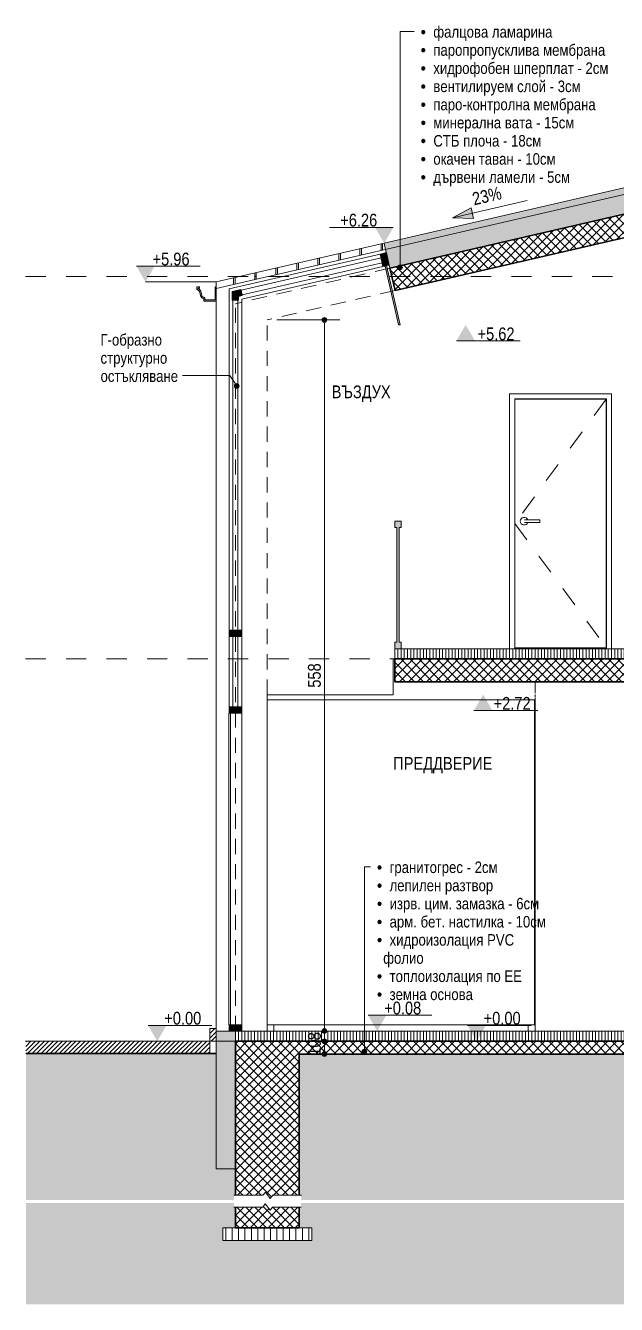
# Model space of a CAD drawing. Header units: centimetres. Extents: x -1864 to 19, y -206 to 807.
# Drawn here: x -1864 to -1400, y -206 to 797 of the extents above; entities that cross this region are included whole.
import ezdxf

# ---------------------------------------------------------------- set-up
doc = ezdxf.new("R2010")
doc.units = ezdxf.units.CM
doc.linetypes.add('Dash', pattern=[31.75, 15.875, -15.875])
doc.linetypes.add('Overhead', pattern=[19.84375, 11.90625, -7.9375])
for name, color, linetype, lineweight in [('A-ANNO-DIMS', 7, 'Continuous', 9), ('A-ANNO-DIMS-50', 7, 'Continuous', 9), ('A-ANNO-NOTE', 7, 'Continuous', 9), ('A-AREA-IDEN', 7, 'Continuous', 9), ('A-DETL-GENF', 7, 'Continuous', 9), ('A-DETL-MBND', 7, 'Continuous', 9), ('A-DOOR', 7, 'Continuous', 9), ('A-DOOR-FRAM', 7, 'Continuous', 15), ('A-FLOR-FNSH', 7, 'Continuous', 9), ('A-FLOR-HRAL', 7, 'Continuous', 9), ('A-FLOR-LEVL', 7, 'Continuous', 9), ('A-FLOR-OVHD', 7, 'Overhead', 9), ('A-FLOR-PATT', 7, 'Continuous', 9), ('A-GLAZ-CURT', 7, 'Continuous', 9), ('A-GLAZ-CWMG', 7, 'Continuous', 9), ('A-ROOF', 7, 'Continuous', 9), ('A-ROOF-FNSH', 7, 'Continuous', 9), ('A-ROOF-OTLN', 7, 'Continuous', 9), ('A-ROOF-PATT', 7, 'Continuous', 9), ('A-WALL', 7, 'Continuous', 9), ('A-WALL-PATT', 7, 'Continuous', 9), ('G-ANNO-DIMS', 7, 'Continuous', 9), ('G-ANNO-TEXT', 7, 'Continuous', 9), ('I-FURN', 7, 'Continuous', 9)]:
    doc.layers.add(name, color=color, linetype=linetype, lineweight=lineweight)
doc.layers.add('A-DETL', color=7, linetype='Continuous', lineweight=9, true_color=0x008000)
doc.styles.add('Arial Narrow', font='ARIALN.TTF', dxfattribs={"height": 10})
doc.styles.add('Arial Narrow_1', font='ARIALN.TTF', dxfattribs={"height": 10})
doc.styles.add('Arial Narrow_2', font='ARIALN.TTF', dxfattribs={"height": 9})
doc.dimstyles.new('TEC_DIM', dxfattribs={"dimscale": 30.48, "dimtxt": 10.23431, "dimasz": 0.492126, "dimexe": 0.393701, "dimexo": 0.246063, "dimgap": 0, "dimtad": 1, "dimdec": 0, "dimzin": 0, "dimdsep": 46, "dimtxsty": 'Arial Narrow', "dimblk1": 'DOTSMALL', "dimblk2": 'DOTSMALL', "dimsah": 1, "dimcen": 0.09, "dimazin": 0, "dimtfac": 1, "dimtdec": 4, "dimtix": 1, "dimtmove": 0, "dimatfit": 3, "dimfxl": 0, "dimtvp": 1, "dimtolj": 1, "dimtzin": 0, "dimarcsym": 0})
pattern_1 = [(45, (-1066.009, 333.896), (-3.535534, 3.535534), []), (135, (-1066.009, 333.896), (-3.535534, -3.535534), [])]
pattern_2 = [(45, (-1066.009, 333.896), (-1.767767, 1.767767), [])]
pattern_3 = [(0, (-1066.009, 333.896), (19.05, 19.05), [19.05, -19.05]), (0, (-1066.009, 341.04), (19.05, 19.05), [19.05, -19.05]), (0, (-1066.009, 348.184), (19.05, 19.05), [19.05, -19.05]), (90, (-1063.628, 350.565), (-19.05, 19.05), [19.05, -19.05]), (90, (-1056.484, 350.565), (-19.05, 19.05), [19.05, -19.05]), (90, (-1049.341, 350.565), (-19.05, 19.05), [19.05, -19.05])]

# ---------------------------------------------------------------- blocks, each defined once
blk = doc.blocks.new('TEC_DOOR-INT - 80x200-2358330-4-4')
at = {"layer": 'A-DOOR', "linetype": 'Dash'}
for p, q in [((-1408.3, 503.8), (-1479.9, 406.3)), ((-1479.9, 406.3), (-1408.3, 308.8))]:
    blk.add_line(p, q, dxfattribs=at)
at = {"layer": 'A-DOOR', "lineweight": 15}
for p, q in [((-1479.9, 503.8), (-1479.9, 308.8)), ((-1408.3, 503.8), (-1479.9, 503.8)), ((-1408.3, 308.8), (-1408.3, 503.8)), ((-1479.9, 308.8), (-1408.3, 308.8))]:
    blk.add_line(p, q, dxfattribs=at)
at = {"layer": 'A-DOOR'}
for p, q in [((-1460.4, 409), (-1470.9, 409)), ((-1470.9, 407), (-1460.4, 407)), ((-1460.4, 409), (-1460.4, 408)), ((-1460.4, 408), (-1460.4, 407))]:
    blk.add_line(p, q, dxfattribs=at)
at = {"layer": 'A-DOOR', "flags": 128}
for points in [[(-1470.9, 409), (-1471, 409), (-1471.1, 409), (-1471.1, 409), (-1471.2, 409), (-1471.2, 409), (-1471.3, 409), (-1471.4, 409), (-1471.4, 409), (-1471.5, 409), (-1471.5, 409), (-1471.6, 409), (-1471.6, 409), (-1471.7, 409), (-1471.7, 409), (-1471.8, 409), (-1471.8, 409), (-1471.9, 409), (-1471.9, 409), (-1472, 409), (-1472, 409), (-1472.1, 409), (-1472.1, 409), (-1472.1, 409), (-1472.2, 409), (-1472.2, 409), (-1472.2, 409), (-1472.3, 409), (-1472.3, 409), (-1472.3, 409), (-1472.3, 409), (-1472.4, 409), (-1472.4, 409), (-1472.4, 409), (-1472.4, 409), (-1472.4, 409), (-1472.4, 409), (-1472.4, 409), (-1472.4, 409), (-1472.4, 409)], [(-1472.4, 407), (-1472.4, 407), (-1472.4, 407), (-1472.4, 407), (-1472.4, 407), (-1472.4, 407), (-1472.4, 407), (-1472.4, 407), (-1472.4, 407), (-1472.3, 407), (-1472.3, 407), (-1472.3, 407), (-1472.3, 407), (-1472.2, 407), (-1472.2, 407), (-1472.2, 407), (-1472.1, 407), (-1472.1, 407), (-1472.1, 407), (-1472, 407), (-1472, 407), (-1471.9, 407), (-1471.9, 407), (-1471.9, 407), (-1471.8, 407), (-1471.8, 407), (-1471.7, 407), (-1471.7, 407), (-1471.6, 407), (-1471.5, 407), (-1471.5, 407), (-1471.4, 407), (-1471.4, 407), (-1471.3, 407), (-1471.3, 407), (-1471.2, 407), (-1471.1, 407), (-1471.1, 407), (-1471, 407), (-1471, 407), (-1470.9, 407)]]:
    blk.add_lwpolyline(points, dxfattribs=at)
at = {"layer": 'A-DOOR'}
for start, end in [(19.6343, 180), (180, 340.4367)]:
    blk.add_arc((-1472.7, 408), 3, start, end, dxfattribs=at)
at = {"layer": 'A-DOOR-FRAM'}
for p, q in [((-1484.1, 508), (-1484.1, 308)), ((-1404.1, 508), (-1484.1, 508)), ((-1480.1, 308), (-1480.1, 504)), ((-1480.1, 504), (-1408.1, 504)), ((-1408.1, 504), (-1408.1, 308)), ((-1404.1, 308), (-1404.1, 508))]:
    blk.add_line(p, q, dxfattribs=at)
blk = doc.blocks.new('Railing - Railing-1771343-4-4')
at = {"layer": 'A-FLOR-HRAL', "true_color": 0xc0c0c0}
blk.add_hatch(color=9, dxfattribs=at).paths.add_polyline_path([(-1569.1, 308), (-1569.1, 313), (-1570.6, 313), (-1570.6, 403), (-1569.1, 403), (-1569.1, 408), (-1574.1, 408), (-1574.1, 403), (-1572.6, 403), (-1572.6, 313), (-1574.1, 313), (-1574.1, 308), (-1571.1, 308)])
at = {"layer": 'A-FLOR-HRAL'}
for p, q in [((-1569.1, 408), (-1574.1, 408)), ((-1574.1, 408), (-1574.1, 403)), ((-1574.1, 403), (-1572.6, 403)), ((-1572.6, 403), (-1572.6, 313)), ((-1570.6, 313), (-1570.6, 403)), ((-1570.6, 403), (-1569.1, 403)), ((-1569.1, 403), (-1569.1, 408)), ((-1572.6, 313), (-1574.1, 313)), ((-1574.1, 313), (-1574.1, 308)), ((-1569.1, 313), (-1570.6, 313)), ((-1569.1, 308), (-1569.1, 313)), ((-1574.1, 308), (-1569.1, 308))]:
    blk.add_line(p, q, dxfattribs=at)
blk = doc.blocks.new('ГАРДЕРОБ - Гардероб 2-2308772-4-4')
at = {"layer": 'I-FURN', "color": 253, "true_color": 0xaaaaaa}
for p, q in [((-1674.1, 268), (-1464.6, 268)), ((-1674.1, 268), (-1674.1, 13)), ((-1464.6, 13), (-1464.6, 268)), ((-1464.6, 13), (-1674.1, 13)), ((-1669.1, 13), (-1669.1, 8)), ((-1469.6, 8), (-1469.6, 13))]:
    blk.add_line(p, q, dxfattribs=at)
blk = doc.blocks.new('System Panel - Glazed-2433087-4-4')
at = {"layer": 'A-GLAZ-CURT'}
for p, q in [((-1584.9, 614.7), (-1694.7, 589.4)), ((-1584, 610.8), (-1584.9, 614.7)), ((-1693.8, 585.5), (-1584, 610.8)), ((-1694.7, 589.4), (-1693.8, 585.5))]:
    blk.add_line(p, q, dxfattribs=at)
blk = doc.blocks.new('L Corner Mullion - L Mullion 1-2504235-4-4')
at = {"layer": 'A-GLAZ-CWMG', "true_color": 0xc0c0c0}
blk.add_hatch(color=9, dxfattribs=at).paths.add_polyline_path([(-1696.6, 581.3), (-1696.6, 584.3), (-1693.7, 585), (-1694.8, 589.9), (-1701.6, 588.3), (-1701.6, 581.3)])
at = {"layer": 'A-GLAZ-CWMG', "lineweight": 15}
for p, q in [((-1694.8, 589.9), (-1701.6, 588.3)), ((-1701.6, 588.3), (-1701.6, 581.3)), ((-1696.6, 584.3), (-1693.7, 585)), ((-1696.6, 581.3), (-1696.6, 584.3)), ((-1693.7, 585), (-1694.8, 589.9)), ((-1701.6, 581.3), (-1696.6, 581.3))]:
    blk.add_line(p, q, dxfattribs=at)
blk = doc.blocks.new('Rectangular Mullion - TEC_DOGRAMA_TERASI_EX-2433085-4-4')
at = {"layer": 'A-GLAZ-CWMG', "true_color": 0xc0c0c0}
blk.add_hatch(color=9, dxfattribs=at).paths.add_polyline_path([(-1583.4, 607.9), (-1578.5, 609), (-1580.7, 618.8), (-1585.6, 617.6)])
at = {"layer": 'A-GLAZ-CWMG', "lineweight": 15}
for p, q in [((-1580.7, 618.8), (-1585.6, 617.6)), ((-1585.6, 617.6), (-1583.4, 607.9)), ((-1578.5, 609), (-1580.7, 618.8)), ((-1583.4, 607.9), (-1581.8, 608.2)), ((-1580.6, 608.5), (-1578.5, 609))]:
    blk.add_line(p, q, dxfattribs=at)
blk = doc.blocks.new('Rectangular Mullion - TEC_DOGRAMA_TERASI_EX-2504234-4-4')
at = {"layer": 'A-GLAZ-CWMG'}
for p, q in [((-1704.1, 590.3), (-1585.6, 617.6)), ((-1694.1, 582.3), (-1583.4, 607.9))]:
    blk.add_line(p, q, dxfattribs=at)
blk = doc.blocks.new('Rectangular Mullion - TEC_DOGRAMA_TERASI_EX-2433041-4-4')
at = {"layer": 'A-GLAZ-CWMG', "true_color": 0xc0c0c0}
blk.add_hatch(color=9, dxfattribs=at).paths.add_polyline_path([(-1694.1, 8), (-1694.1, 13), (-1704.1, 13), (-1704.1, 8)])
at = {"layer": 'A-GLAZ-CWMG', "lineweight": 15}
for p, q in [((-1704.1, 13), (-1704.1, 8)), ((-1694.1, 13), (-1704.1, 13)), ((-1694.1, 8), (-1694.1, 13)), ((-1704.1, 8), (-1694.1, 8))]:
    blk.add_line(p, q, dxfattribs=at)
blk = doc.blocks.new('Rectangular Mullion - TEC_DOGRAMA_TERASI_EX-2504236-4-4')
at = {"layer": 'A-GLAZ-CWMG'}
for p, q in [((-1704.1, 322.5), (-1704.1, 590.3)), ((-1694.1, 322.5), (-1694.1, 582.3))]:
    blk.add_line(p, q, dxfattribs=at)
blk = doc.blocks.new('TEC-GLASSDOOR - TEC-GLASSDOOR-2434468-4-4')
at = {"layer": 'A-DOOR', "lineweight": 15}
for p, q in [((-1703, 257.5), (-1704.2, 257.5)), ((-1704.2, 257.5), (-1704.2, 13)), ((-1703, 13), (-1703, 257.5)), ((-1704.2, 13), (-1703, 13))]:
    blk.add_line(p, q, dxfattribs=at)
blk = doc.blocks.new('System Panel - Glazed-2504237-4-4')
at = {"layer": 'A-GLAZ-CURT'}
for p, q in [((-1697.1, 581.3), (-1701.1, 581.3)), ((-1701.1, 581.3), (-1701.1, 322.5)), ((-1697.1, 322.5), (-1697.1, 581.3)), ((-1701.1, 322.5), (-1697.1, 322.5))]:
    blk.add_line(p, q, dxfattribs=at)
blk = doc.blocks.new('Rectangular Mullion - TEC_DOGRAMA_TERASI_EX-2433024-4-4')
at = {"layer": 'A-GLAZ-CWMG'}
for p, q in [((-1704.1, 262.5), (-1704.1, 317.5)), ((-1694.1, 262.5), (-1694.1, 317.5))]:
    blk.add_line(p, q, dxfattribs=at)
blk = doc.blocks.new('Rectangular Mullion - TEC_DOGRAMA_TERASI_INT-2433106-4-4')
at = {"layer": 'A-GLAZ-CWMG', "true_color": 0xc0c0c0}
blk.add_hatch(color=9, dxfattribs=at).paths.add_polyline_path([(-1694.1, 317.5), (-1694.1, 322.5), (-1704.1, 322.5), (-1704.1, 317.5)])
at = {"layer": 'A-GLAZ-CWMG', "lineweight": 15}
for p, q in [((-1704.1, 322.5), (-1704.1, 317.5)), ((-1694.1, 322.5), (-1704.1, 322.5)), ((-1694.1, 317.5), (-1694.1, 322.5)), ((-1704.1, 317.5), (-1694.1, 317.5))]:
    blk.add_line(p, q, dxfattribs=at)
blk = doc.blocks.new('System Panel - Glazed-2433121-4-4')
at = {"layer": 'A-GLAZ-CURT'}
for p, q in [((-1697.1, 317.5), (-1701.1, 317.5)), ((-1701.1, 317.5), (-1701.1, 262.5)), ((-1697.1, 262.5), (-1697.1, 317.5)), ((-1701.1, 262.5), (-1697.1, 262.5))]:
    blk.add_line(p, q, dxfattribs=at)
blk = doc.blocks.new('Rectangular Mullion - TEC_DOGRAMA_TERASI_EX-2433010-4-4')
at = {"layer": 'A-GLAZ-CWMG'}
blk.add_line((-1694.1, 13), (-1694.1, 257.5), dxfattribs=at)
blk = doc.blocks.new('Rectangular Mullion - TEC_DOGRAMA_TERASI_INT-2433046-4-4')
at = {"layer": 'A-GLAZ-CWMG', "true_color": 0xc0c0c0}
blk.add_hatch(color=9, dxfattribs=at).paths.add_polyline_path([(-1694.1, 257.5), (-1694.1, 262.5), (-1704.1, 262.5), (-1704.1, 257.5)])
at = {"layer": 'A-GLAZ-CWMG', "lineweight": 15}
for p, q in [((-1704.1, 262.5), (-1704.1, 257.5)), ((-1694.1, 262.5), (-1704.1, 262.5)), ((-1694.1, 257.5), (-1694.1, 262.5)), ((-1704.1, 257.5), (-1694.1, 257.5))]:
    blk.add_line(p, q, dxfattribs=at)
blk = doc.blocks.new('TEC-BREAKLINE - M_Break Line-2501834-4-4')
at = {"layer": 'A-DETL-GENF'}
for p, q in [((-1675.6, -118.3), (-1677.5, -120.8)), ((-1671.8, -123.4), (-1675.6, -118.3)), ((-1677.5, -120.8), (-1700.3, -120.8)), ((-1669.9, -120.8), (-1671.8, -123.4)), ((-1647.4, -120.8), (-1669.9, -120.8))]:
    blk.add_line(p, q, dxfattribs=at)
blk = doc.blocks.new('TEC-BREAKLINE - M_Break Line-2501920-4-4')
at = {"layer": 'A-DETL-GENF'}
for p, q in [((-1700.3, -130.1), (-1677.7, -130.1)), ((-1677.7, -130.1), (-1675.8, -127.5)), ((-1675.8, -127.5), (-1672, -132.6)), ((-1672, -132.6), (-1670.1, -130.1)), ((-1670.1, -130.1), (-1647.6, -130.1))]:
    blk.add_line(p, q, dxfattribs=at)
blk = doc.blocks.new('Spot Elevations - ELEVATION_PROJECT-150941-4-4')
at = {"layer": 'A-ANNO-NOTE'}
blk.add_hatch(color=256, dxfattribs=at).paths.add_polyline_path([(-1311.2, 698.1), (-1296.9, 698.1), (-1304, 685.7)])
blk.add_line((-1311.2, 698.1), (-1261.2, 698.1), dxfattribs=at)
blk = doc.blocks.new('Spot Elevations - ELEVATION_PROJECT-V22-4-4')
at = {"layer": 'A-ANNO-NOTE'}
blk.add_hatch(color=256, dxfattribs=at).paths.add_polyline_path([(-460.9, 244.6), (-446.5, 244.6), (-453.7, 257)])
blk.add_line((-460.9, 244.6), (-410.9, 244.6), dxfattribs=at)
blk = doc.blocks.new('DIMBLOCK96-4-4')
at = {"layer": 'A-ANNO-DIMS-50', "transparency": 16777216}
h = blk.add_hatch(color=256, dxfattribs=at)
edge = h.paths.add_edge_path()
edge.add_arc((-1629.3, 0), 1.87, 0, 360)
h = blk.add_hatch(color=256, dxfattribs=at)
edge = h.paths.add_edge_path()
edge.add_arc((-1629.3, -10), 1.87, 0, 360)
for p, q in [((-1624.4, 0), (-1641.3, 0)), ((-1629.3, -10), (-1629.3, 0)), ((-1629.3, 0), (-1624.4, 0)), ((-1624.4, -10), (-1641.3, -10)), ((-1629.3, -10), (-1624.4, -10))]:
    blk.add_line(p, q, dxfattribs=at)
for centre in [(-1629.3, 0), (-1629.3, -10)]:
    blk.add_circle(centre, 1.87, dxfattribs=at)
at = {"layer": 'A-ANNO-DIMS-50', "color": 0, "transparency": 16777216, "insert": (-1642.2, -11.3), "char_height": 10, "width": 15.205, "attachment_point": 1, "rotation": 90, "line_spacing_factor": 0.974696, "style": 'Arial Narrow'}
blk.add_mtext('10', dxfattribs=at)
blk = doc.blocks.new('_DotSmall')
at = {"color": 0, "linetype": 'ByBlock', "const_width": 0.5}
blk.add_lwpolyline([(-0.0625, 0, 1), (0.0625, 0, 1)], format="xyb", close=True, dxfattribs=at)
blk = doc.blocks.new('DIMBLOCK97-4-4')
at = {"layer": 'A-ANNO-DIMS-50', "transparency": 16777216}
h = blk.add_hatch(color=256, dxfattribs=at)
edge = h.paths.add_edge_path()
edge.add_arc((-1629.3, 8), 1.87, 0, 360)
h = blk.add_hatch(color=256, dxfattribs=at)
edge = h.paths.add_edge_path()
edge.add_arc((-1629.3, 0), 1.87, 0, 360)
for p, q in [((-1624.4, 8), (-1641.3, 8)), ((-1624.4, 0), (-1641.3, 0)), ((-1629.3, 0), (-1629.3, 8)), ((-1629.3, 8), (-1624.4, 8)), ((-1629.3, 0), (-1624.4, 0))]:
    blk.add_line(p, q, dxfattribs=at)
for centre in [(-1629.3, 8), (-1629.3, 0)]:
    blk.add_circle(centre, 1.87, dxfattribs=at)
at = {"layer": 'A-ANNO-DIMS-50', "color": 0, "transparency": 16777216, "insert": (-1642.2, 0.8), "char_height": 10, "width": 7.603, "attachment_point": 1, "rotation": 90, "line_spacing_factor": 0.974696, "style": 'Arial Narrow'}
blk.add_mtext('\\fArial Narrow|b0|i0|c204|p34|;8', dxfattribs=at)
blk = doc.blocks.new('DIMBLOCK98-4-4')
at = {"layer": 'A-ANNO-DIMS-50', "transparency": 16777216}
h = blk.add_hatch(color=256, dxfattribs=at)
edge = h.paths.add_edge_path()
edge.add_arc((-1629.3, 565.9), 1.88, 0, 360)
h = blk.add_hatch(color=256, dxfattribs=at)
edge = h.paths.add_edge_path()
edge.add_arc((-1629.3, 8), 1.87, 0, 360)
for p, q in [((-1666.6, 565.9), (-1617.3, 565.9)), ((-1629.3, 565.9), (-1666.6, 565.9)), ((-1629.3, 8), (-1629.3, 565.9)), ((-1624.4, 8), (-1641.3, 8)), ((-1629.3, 8), (-1624.4, 8))]:
    blk.add_line(p, q, dxfattribs=at)
for centre, radius in [((-1629.3, 565.9), 1.88), ((-1629.3, 8), 1.87)]:
    blk.add_circle(centre, radius, dxfattribs=at)
at = {"layer": 'A-ANNO-DIMS-50', "color": 0, "transparency": 16777216, "insert": (-1642.2, 277.4), "char_height": 10, "width": 22.808, "attachment_point": 1, "rotation": 90, "line_spacing_factor": 0.974696, "style": 'Arial Narrow'}
blk.add_mtext('558', dxfattribs=at)
blk = doc.blocks.new('Spot Elevations - ELEVATION_PROJECT-V23-4-4')
at = {"layer": 'A-ANNO-NOTE'}
blk.add_hatch(color=256, dxfattribs=at).paths.add_polyline_path([(-1575.3, 638.5), (-1589.6, 638.5), (-1582.4, 626.1)])
blk.add_line((-1575.3, 638.5), (-1625.3, 638.5), dxfattribs=at)

msp = doc.modelspace()

# ---------------------------------------------------------------- hatches: boundary and pattern name
at = {"layer": 'A-DETL-GENF', "true_color": 0xffff80}
msp.add_hatch(color=51, dxfattribs=at).paths.add_polyline_path([(-1569.9, 562), (-1580.6, 608.5), (-1581.8, 608.2), (-1571.1, 562)])
at = {"layer": 'A-DETL-GENF'}
h = msp.add_hatch(dxfattribs=at)
h.set_pattern_fill('FP2_18', color=256, style=0, pattern_type=2)
h.set_pattern_definition(pattern_3)
h.paths.add_polyline_path([(-811, -124.4), (-735.3, -124.4), (-735.3, -120.8), (-734.1, -120.8), (-734.1, -10), (-919.1, -10), (-919.1, -120.8), (-917.4, -120.8), (-917.4, -124.4), (-912.4, -124.4)])
h.paths.add_polyline_path([(-1198.4, -124.4), (-970.3, -124.4), (-970.3, -120.8), (-969.1, -120.8), (-969.1, -10), (-1649.1, -10), (-1649.1, -120.8), (-1647.4, -120.8), (-1647.4, -124.4), (-1278.8, -124.4)])
h.paths.add_polyline_path([(-1863.5, -124.4), (-1700.3, -124.4), (-1700.3, -120.8), (-1699.1, -120.8), (-1699.1, -100), (-1714.1, -100), (-1714.1, -9.7), (-1863.5, -9.7), (-1863.5, -57)])
h.paths.add_polyline_path([(7.6, -124.4), (7.6, 0), (-209.1, 0), (-209.1, -100), (-224.1, -100), (-224.1, -120.8), (-222.4, -120.8), (-222.4, -124.4), (-109.4, -124.4)])
h.paths.add_polyline_path([(-280.9, -124.4), (-275.3, -124.4), (-275.3, -120.8), (-274.1, -120.8), (-274.1, -10), (-684.1, -10), (-684.1, -120.8), (-682.4, -120.8), (-682.4, -124.4), (-343.2, -124.4)])
h = msp.add_hatch(dxfattribs=at)
h.set_pattern_fill('FP2_18', color=256, style=0, pattern_type=2)
h.set_pattern_definition(pattern_3)
h.paths.add_polyline_path([(7.6, -206.4), (7.6, -126.8), (-222.6, -126.8), (-222.6, -130.1), (-224.1, -130.1), (-224.1, -146.3), (-214.1, -146.3), (-214.1, -156.3), (-284.1, -156.3), (-284.1, -146.3), (-274.1, -146.3), (-274.1, -130.1), (-275.3, -130.1), (-275.3, -126.8), (-682.6, -126.8), (-682.6, -130.1), (-684.1, -130.1), (-684.1, -146.3), (-674.1, -146.3), (-674.1, -156.3), (-744.1, -156.3), (-744.1, -146.3), (-734.1, -146.3), (-734.1, -130.1), (-735.3, -130.1), (-735.3, -126.8), (-917.6, -126.8), (-917.6, -130.1), (-919.1, -130.1), (-919.1, -146.3), (-909.1, -146.3), (-909.1, -156.3), (-979.1, -156.3), (-979.1, -146.3), (-969.1, -146.3), (-969.1, -130.1), (-970.3, -130.1), (-970.3, -126.8), (-1647.6, -126.8), (-1647.6, -130.1), (-1649.1, -130.1), (-1649.1, -146.3), (-1639.1, -146.3), (-1639.1, -156.3), (-1709.1, -156.3), (-1709.1, -146.3), (-1699.1, -146.3), (-1699.1, -130.1), (-1700.3, -130.1), (-1700.3, -126.8), (-1863.5, -126.8), (-1863.5, -206.4), (1.6, -206.4)])
at = {"layer": 'A-FLOR-PATT', "true_color": 0x787878}
h = msp.add_hatch(dxfattribs=at)
h.set_pattern_fill('FP2_15', color=8, style=0, pattern_type=2)
h.set_pattern_definition([(270, (-964.143, 308), (2.5, -9e-15), [])])
h.paths.add_polyline_path([(-176.1, 300), (-169.1, 300), (-169.1, 308), (-1574.1, 308), (-1574.1, 300), (-197.1, 300)])
at = {"layer": 'A-FLOR-PATT'}
h = msp.add_hatch(dxfattribs=at)
h.set_pattern_fill('FP2_17', color=256, style=0, pattern_type=2)
h.set_pattern_definition(pattern_1)
h.paths.add_polyline_path([(-167.8, 282), (-144.1, 282), (-144.1, 300), (-1574.1, 300), (-1574.1, 282), (-169.1, 282)])
at = {"layer": 'A-FLOR-PATT', "true_color": 0x787878}
h = msp.add_hatch(dxfattribs=at)
h.set_pattern_fill('FP2_14', color=8, style=0, pattern_type=2)
h.set_pattern_definition([(270, (-1004.143, 8), (2.5, 2e-16), [])])
h.paths.add_polyline_path([(-1699.1, 0), (-249.1, 0), (-249.1, 8), (-1699.1, 8)])
at = {"layer": 'A-FLOR-PATT'}
h = msp.add_hatch(dxfattribs=at)
h.set_pattern_fill('FP2_16', color=256, style=0, pattern_type=2)
h.set_pattern_definition(pattern_2)
h.paths.add_polyline_path([(-1719.1, -9.7), (-1719.1, 0), (-1863.5, 0), (-1863.5, -9.7), (-1735, -9.7)])
h = msp.add_hatch(dxfattribs=at)
h.set_pattern_fill('FP2_17', color=256, style=0, pattern_type=2)
h.set_pattern_definition(pattern_1)
h.paths.add_polyline_path([(-928, -10), (-224.1, -10), (-224.1, 0), (-1699.1, 0), (-1699.1, -10), (-969.1, -10)])
at = {"layer": 'A-FLOR-PATT', "true_color": 0x787878}
h = msp.add_hatch(dxfattribs=at)
h.set_pattern_fill('FP2_19', color=8, style=0, pattern_type=2)
h.set_pattern_definition([(270, (-1006.643, -180), (5, 3e-16), [])])
h.paths.add_polyline_path([(-214.1, -156.3), (-214.1, -146.3), (-284.1, -146.3), (-284.1, -156.3), (-214.8, -156.3)])
h.paths.add_polyline_path([(-1639.1, -156.3), (-1639.1, -146.3), (-1709.1, -146.3), (-1709.1, -156.3)])
h.paths.add_polyline_path([(-979.1, -156.3), (-909.1, -156.3), (-909.1, -146.3), (-979.1, -146.3), (-979.1, -150.6)])
h.paths.add_polyline_path([(-744.1, -156.3), (-674.1, -156.3), (-674.1, -146.3), (-744.1, -146.3), (-744.1, -148.7)])
at = {"layer": 'A-ROOF-PATT', "true_color": 0xc0c0c0}
msp.add_hatch(color=9, dxfattribs=at).paths.add_polyline_path([(-1581.3, 621.2), (-1324.1, 680.6), (-1324.1, 685.7), (-1582.4, 626.1)])
at = {"layer": 'A-ROOF-PATT', "true_color": 0xffff80}
msp.add_hatch(color=51, dxfattribs=at).paths.add_polyline_path([(-1577.9, 606.6), (-1324.1, 665.2), (-1324.1, 680.6), (-1581.3, 621.2), (-1578.4, 608.5)])
at = {"layer": 'A-ROOF-PATT'}
h = msp.add_hatch(dxfattribs=at)
h.set_pattern_fill('FP2_17', color=256, style=0, pattern_type=2)
h.set_pattern_definition(pattern_1)
h.paths.add_polyline_path([(-1573.9, 589), (-1339.1, 643.2), (-1339.1, 661.7), (-1577.9, 606.6)])
at = {"layer": 'A-ROOF-PATT', "true_color": 0x8b8b8b}
h = msp.add_hatch(dxfattribs=at)
h.set_pattern_fill('FP2_10', color=252, style=0, pattern_type=2)
h.set_pattern_definition([(0, (16.51, 600), (16.51, 30.709), [0.8382, -15.672]), (90, (0, 600), (-16.51, 30.709), [30.709, 0]), (90, (1.27, 600), (-16.51, 30.709), [30.709, 0])])
h.paths.add_polyline_path([(-1714.1, 590.5), (-1581.3, 621.2), (-1582.4, 626.1), (-1714.1, 595.7)])
at = {"layer": 'A-ROOF-PATT', "lineweight": 5, "true_color": 0xc0c0c0}
msp.add_hatch(color=9, dxfattribs=at).paths.add_polyline_path([(-1723.8, 580.7), (-1714.1, 580.7), (-1714.1, 591.8), (-1715.1, 591.8), (-1715.1, 581.7), (-1723, 581.7), (-1723, 583.6), (-1724.2, 583.7), (-1724.6, 583.8), (-1724.9, 584.1), (-1725.2, 584.4), (-1725.4, 584.8), (-1726.2, 588.3), (-1726.5, 589), (-1727, 589.7), (-1727.7, 590.2), (-1728.4, 590.5), (-1728.4, 590.8), (-1727.4, 590.8), (-1727.4, 591.8), (-1729.2, 591.8), (-1729.4, 591.6), (-1729.4, 589.9), (-1729.2, 589.7), (-1728.5, 589.5), (-1727.9, 589.1), (-1727.5, 588.6), (-1727.1, 588), (-1727, 587.4), (-1726.3, 584.4), (-1726, 583.8), (-1725.5, 583.3), (-1724.9, 582.9), (-1724.1, 582.6), (-1724, 582.4), (-1724, 580.9)])
at = {"layer": 'A-WALL-PATT', "true_color": 0x787878}
h = msp.add_hatch(dxfattribs=at)
h.set_pattern_fill('FP2_16', color=8, style=0, pattern_type=2)
h.set_pattern_definition(pattern_2)
h.paths.add_polyline_path([(-1719.1, 0), (-1714.1, 0), (-1714.1, 10), (-1719.1, 10)])
at = {"layer": 'A-WALL-PATT', "true_color": 0xffff80}
for points in [[(-1699.1, 0), (-1699.1, 8), (-1714.1, 8), (-1714.1, 0)], [(-1709.1, -100), (-1699.1, -100), (-1699.1, 0), (-1714.1, 0), (-1714.1, -100)]]:
    msp.add_hatch(color=51, dxfattribs=at).paths.add_polyline_path(points)
at = {"layer": 'A-WALL-PATT'}
h = msp.add_hatch(dxfattribs=at)
h.set_pattern_fill('FP2_17', color=256, style=0, pattern_type=2)
h.set_pattern_definition(pattern_1)
h.paths.add_polyline_path([(-1671.8, -123.4), (-1669.9, -120.8), (-1649.1, -120.8), (-1649.1, -10), (-1699.1, -10), (-1699.1, -120.8), (-1677.5, -120.8), (-1675.6, -118.3), (-1673.7, -120.8)])
h = msp.add_hatch(dxfattribs=at)
h.set_pattern_fill('FP2_17', color=256, style=0, pattern_type=2)
h.set_pattern_definition(pattern_1)
h.paths.add_polyline_path([(-1649.1, -146.3), (-1649.1, -146.3), (-1649.1, -130.1), (-1670.1, -130.1), (-1672, -132.6), (-1675.8, -127.5), (-1677.7, -130.1), (-1699.1, -130.1), (-1699.1, -146.3), (-1670.1, -146.3)])
at = {"layer": 'G-ANNO-DIMS'}
msp.add_hatch(color=256, dxfattribs=at).paths.add_polyline_path([(-1528.8, 646.1), (-1512.4, 645.6), (-1514.3, 653.9)])
at = {"layer": 'G-ANNO-TEXT'}
h = msp.add_hatch(color=256, dxfattribs=at)
edge = h.paths.add_edge_path()
edge.add_arc((-1570, 607.1), 1.88, 0, 360)
h = msp.add_hatch(color=256, dxfattribs=at)
edge = h.paths.add_edge_path()
edge.add_arc((-1698.1, 514.1), 1.87, 0, 360)
h = msp.add_hatch(color=256, dxfattribs=at)
edge = h.paths.add_edge_path()
edge.add_arc((-1598, -8.1), 1.87, 0, 360)

# ---------------------------------------------------------------- linework, layer by layer
at = {"layer": 'A-DETL', "color": 7, "lineweight": 5}
for p, q in [((-1580.6, 608.5), (-1581.8, 608.2)), ((-1581.8, 608.2), (-1571.1, 562)), ((-1569.9, 562), (-1580.6, 608.5)), ((-1571.1, 562), (-1569.9, 562)), ((-1575.4, 271.9), (-1575.4, 300)), ((-1674.1, 271.9), (-1575.4, 271.9))]:
    msp.add_line(p, q, dxfattribs=at)
at = {"layer": 'A-DETL', "color": 7, "lineweight": 30}
for p, q in [((-1699.1, -100), (-1699.1, 0)), ((-1714.1, -9.7), (-1863.5, -9.7)), ((-1649.1, -10), (-1649.1, -120.8)), ((-969.1, -10), (-1649.1, -10)), ((-1699.1, -120.8), (-1699.1, -100)), ((-1699.1, -146.3), (-1699.1, -130.1)), ((-1649.1, -130.1), (-1649.1, -146.3)), ((-1699.1, -146.3), (-1649.1, -146.3))]:
    msp.add_line(p, q, dxfattribs=at)
at = {"layer": 'A-DETL-MBND'}
for p, q in [((-1714.1, -100), (-1714.1, -9.7)), ((-1699.1, -100), (-1714.1, -100)), ((-1709.1, -156.3), (-1709.1, -146.3)), ((-1709.1, -146.3), (-1699.1, -146.3)), ((-1649.1, -146.3), (-1639.1, -146.3)), ((-1639.1, -146.3), (-1639.1, -156.3)), ((-1639.1, -156.3), (-1709.1, -156.3))]:
    msp.add_line(p, q, dxfattribs=at)
at = {"layer": 'A-FLOR-FNSH'}
for p, q in [((-216.1, 308), (-1574.1, 308)), ((-1574.1, 308), (-1574.1, 300)), ((-1719.1, 0), (-1863.5, 0)), ((-1719.1, -9.7), (-1719.1, 0)), ((-249.1, 8), (-1699.1, 8))]:
    msp.add_line(p, q, dxfattribs=at)
at = {"layer": 'A-FLOR-FNSH', "lineweight": 30}
for p, q in [((-144.1, 300), (-1574.1, 300)), ((-1574.1, 300), (-1574.1, 282)), ((-1574.1, 282), (-1364.1, 282)), ((-1699.1, 0), (-249.1, 0))]:
    msp.add_line(p, q, dxfattribs=at)
at = {"layer": 'A-FLOR-LEVL', "linetype": 'Dash'}
for p, q in [((-1863.7, 600), (-49.5, 600)), ((-1863.7, 300), (-49.5, 300)), ((-1863.7, 0), (-49.5, 0))]:
    msp.add_line(p, q, dxfattribs=at)
at = {"layer": 'A-FLOR-OVHD'}
for p, q in [((-1577.9, 606.6), (-1699.1, 578.6)), ((-1573.9, 589), (-1674.1, 565.9)), ((-1699.1, 8), (-1699.1, 578.6)), ((-1674.1, 271.9), (-1674.1, 565.9))]:
    msp.add_line(p, q, dxfattribs=at)
at = {"layer": 'A-ROOF'}
for p, q in [((-1324.1, 680.6), (-1714.1, 590.5)), ((-1714.1, 595.7), (-1582.4, 626.1)), ((-1581.3, 621.2), (-1577.9, 606.6)), ((-1714.1, 575.1), (-1714.1, 595.7))]:
    msp.add_line(p, q, dxfattribs=at)
at = {"layer": 'A-ROOF', "lineweight": 30}
for p, q in [((-1339.1, 661.7), (-1577.9, 606.6)), ((-1573.9, 589), (-1364.1, 637.5)), ((-1577.9, 606.6), (-1573.9, 589))]:
    msp.add_line(p, q, dxfattribs=at)
at = {"layer": 'A-ROOF-FNSH'}
for p, q in [((-1324.1, 685.7), (-1582.4, 626.1)), ((-1582.4, 626.1), (-1581.3, 621.2))]:
    msp.add_line(p, q, dxfattribs=at)
at = {"layer": 'A-ROOF-OTLN'}
for p, q in [((-1729.4, 591.6), (-1729.4, 589.9)), ((-1727.4, 591.8), (-1729.1, 591.8)), ((-1728.4, 590.5), (-1728.4, 590.8)), ((-1728.4, 590.8), (-1727.4, 590.8)), ((-1727.4, 590.8), (-1727.4, 591.8)), ((-1727, 587.4), (-1726.5, 585)), ((-1725.5, 585.2), (-1726, 587.5)), ((-1724, 582.4), (-1724, 580.9)), ((-1723, 583.6), (-1723.8, 583.6)), ((-1723, 581.7), (-1723, 583.6)), ((-1714.1, 591.8), (-1715.1, 591.8)), ((-1715.1, 591.8), (-1715.1, 581.7)), ((-1723.8, 580.7), (-1714.1, 580.7)), ((-1715.1, 581.7), (-1723, 581.7))]:
    msp.add_line(p, q, dxfattribs=at)
for centre, radius, start, end in [((-1729.1, 591.6), 0.261, 90, 180), ((-1729.2, 589.9), 0.2, 180, 270), ((-1729.7, 587), 2.73, 7.1905, 79.5363), ((-1729.7, 587), 3.73, 7.8832, 69.6777), ((-1723.8, 585.4), 2.73, 187.1905, 259.5363), ((-1723.8, 585.4), 1.73, 185.9625, 270), ((-1724.3, 582.3), 0.333, 11.9466, 81.2589), ((-1723.8, 580.9), 0.2, 180, 270)]:
    msp.add_arc(centre, radius, start, end, dxfattribs=at)
at = {"layer": 'A-WALL'}
for p, q in [((-1714.1, -9.7), (-1714.1, 575.1)), ((-1484.1, 508), (-1404.1, 508)), ((-1484.1, 308), (-1484.1, 508)), ((-1404.1, 508), (-1404.1, 308)), ((-1464.1, 282), (-1464.1, 273.2)), ((-1674.1, 271.9), (-1674.1, 8)), ((-1464.1, 272), (-1464.1, 270)), ((-1464.1, 269.5), (-1464.1, 8)), ((-1714.1, 10), (-1719.1, 10)), ((-1719.1, 10), (-1719.1, 0)), ((-1699.1, 0), (-1719.1, 0)), ((-1699.1, 8), (-1714.1, 8)), ((-1699.1, 0), (-1699.1, 8))]:
    msp.add_line(p, q, dxfattribs=at)
at = {"layer": 'G-ANNO-DIMS'}
for p, q in [((-1470.3, 659.6), (-1528.8, 646.1)), ((-1514.3, 653.9), (-1528.8, 646.1)), ((-1512.4, 645.6), (-1514.3, 653.9)), ((-1528.8, 646.1), (-1512.4, 645.6)), ((-1743.3, 595.7), (-1769.7, 595.7)), ((-1714.1, 595.7), (-1743.3, 595.7))]:
    msp.add_line(p, q, dxfattribs=at)
at = {"layer": 'G-ANNO-TEXT'}
for p, q in [((-1570, 792.2), (-1558.9, 792.2)), ((-1570, 607.1), (-1570, 792.2)), ((-1703.6, 522.2), (-1740.7, 522.2)), ((-1698.1, 514.1), (-1703.6, 522.2)), ((-1598, 136.9), (-1593.2, 136.9)), ((-1598, -8.1), (-1598, 136.9))]:
    msp.add_line(p, q, dxfattribs=at)
for centre, radius in [((-1570, 607.1), 1.88), ((-1698.1, 514.1), 1.87), ((-1598, -8.1), 1.87)]:
    msp.add_circle(centre, radius, dxfattribs=at)

# ---------------------------------------------------------------- block references
at = {"layer": 'A-ANNO-NOTE'}
msp.add_blockref('Spot Elevations - ELEVATION_PROJECT-V23-4-4', (0, 0), dxfattribs=at)
at = {"layer": 'A-DETL-GENF'}
for name in ['TEC-BREAKLINE - M_Break Line-2501834-4-4', 'TEC-BREAKLINE - M_Break Line-2501920-4-4']:
    msp.add_blockref(name, (0, 0), dxfattribs=at)
at = {"layer": 'A-DOOR'}
msp.add_blockref('TEC_DOOR-INT - 80x200-2358330-4-4', (0, 0), dxfattribs=at)
at = {"layer": 'A-DOOR', "lineweight": 15}
msp.add_blockref('TEC-GLASSDOOR - TEC-GLASSDOOR-2434468-4-4', (0, 0), dxfattribs=at)
at = {"layer": 'A-FLOR-HRAL'}
msp.add_blockref('Railing - Railing-1771343-4-4', (0, 0), dxfattribs=at)
at = {"layer": 'A-GLAZ-CURT'}
for name in ['System Panel - Glazed-2433087-4-4', 'System Panel - Glazed-2504237-4-4', 'System Panel - Glazed-2433121-4-4']:
    msp.add_blockref(name, (0, 0), dxfattribs=at)
at = {"layer": 'A-GLAZ-CWMG'}
for name in ['Rectangular Mullion - TEC_DOGRAMA_TERASI_EX-2504234-4-4', 'Rectangular Mullion - TEC_DOGRAMA_TERASI_EX-2433085-4-4', 'Rectangular Mullion - TEC_DOGRAMA_TERASI_EX-2504236-4-4', 'L Corner Mullion - L Mullion 1-2504235-4-4', 'Rectangular Mullion - TEC_DOGRAMA_TERASI_INT-2433106-4-4', 'Rectangular Mullion - TEC_DOGRAMA_TERASI_EX-2433024-4-4', 'Rectangular Mullion - TEC_DOGRAMA_TERASI_INT-2433046-4-4', 'Rectangular Mullion - TEC_DOGRAMA_TERASI_EX-2433010-4-4', 'Rectangular Mullion - TEC_DOGRAMA_TERASI_EX-2433041-4-4']:
    msp.add_blockref(name, (0, 0), dxfattribs=at)
at = {"layer": 'G-ANNO-DIMS'}
for name, p in [('Spot Elevations - ELEVATION_PROJECT-150941-4-4', (-465.6, -90)), ('Spot Elevations - ELEVATION_PROJECT-V22-4-4', (-1064.8, 305)), ('Spot Elevations - ELEVATION_PROJECT-V22-4-4', (-1051.1, 15)), ('Spot Elevations - ELEVATION_PROJECT-150941-4-4', (-283.9, -677.7)), ('Spot Elevations - ELEVATION_PROJECT-150941-4-4', (-456.4, -685.7)), ('Spot Elevations - ELEVATION_PROJECT-150941-4-4', (-205.9, -685.7))]:
    msp.add_blockref(name, p, dxfattribs=at)
at = {"layer": 'I-FURN', "color": 253, "true_color": 0xaaaaaa}
msp.add_blockref('ГАРДЕРОБ - Гардероб 2-2308772-4-4', (0, 0), dxfattribs=at)

# ---------------------------------------------------------------- texts
at = {"layer": 'A-AREA-IDEN', "char_height": 10, "attachment_point": 8, "line_spacing_factor": 0.949189, "style": 'Arial Narrow_1'}
for s, insert, width in [('\\pt63.5,127,190.5,254,317.5,381,444.5,508,571.5,635,698.5,762,825.5,889,952.5,1016,1079.5,1143,1206.5,1270,1333.5,1397,1460.5,1524,1587.5,1651,1714.5,1778,1841.5,1905,1968.5,2032;{\\fArial Narrow|b0|i0|c204|p34;ВЪЗДУХ}', (-1600.5, 501.6), 47.65), ('\\pt63.5,127,190.5,254,317.5,381,444.5,508,571.5,635,698.5,762,825.5,889,952.5,1016,1079.5,1143,1206.5,1270,1333.5,1397,1460.5,1524,1587.5,1651,1714.5,1778,1841.5,1905,1968.5,2032;{\\fArial Narrow|b0|i0|c204|p34;ПРЕДДВЕРИЕ}', (-1536.5, 210.1), 80.35)]:
    msp.add_mtext(s, dxfattribs=dict(at, insert=insert, width=width))
at = {"layer": 'G-ANNO-DIMS', "insert": (-1514.2, 665.5), "char_height": 10, "width": 27.508, "attachment_point": 1, "rotation": 13, "line_spacing_factor": 0.974696, "style": 'Arial Narrow'}
msp.add_mtext('23%', dxfattribs=at)
at = {"layer": 'G-ANNO-DIMS', "char_height": 10, "width": 34.754, "attachment_point": 1, "line_spacing_factor": 0.974696, "style": 'Arial Narrow'}
for s, insert in [('+6.26', (-1616.9, 649.2)), ('+5.96', (-1764.1, 618.7)), ('+5.62', (-1509.2, 560)), ('+2.72', (-1496.6, 270.1)), ('+0.08', (-1582.4, 31.1)), ('+0.00', (-1754.9, 23.1)), ('+0.00', (-1504.4, 23.1))]:
    msp.add_mtext(s, dxfattribs=dict(at, insert=insert))
at = {"layer": 'G-ANNO-TEXT', "char_height": 9, "attachment_point": 1, "line_spacing_factor": 0.949189, "style": 'Arial Narrow_2'}
for s, insert, width in [('\\pi-5.00004,l5.00004,t9.99999,15.00003,19.99998,25.00002,29.99997,35.00001,39.99996,45,50.00004,54.99999,60.00003,64.99998,70.00002,74.99997,80.00001,84.99996,90,95.00004,99.99999,105.00003,109.99998,115.00002,119.99997,125.00001,129.99996,135,140.00004,144.99999,150.00003,154.99998,160.00002;{\\fSymbol|b0|i0|c2|p18;·^I\\fArial Narrow|b0|i0|c204|p34;фалцова ламарина\\P\\fSymbol|b0|i0|c2|p18;·^I\\fArial Narrow|b0|i0|c204|p34;паропропусклива мембрана\\P\\fSymbol|b0|i0|c2|p18;·^I\\fArial Narrow|b0|i0|c204|p34;хидрофобен шперплат }- 2{\\fArial Narrow|b0|i0|c204|p34;см\\P\\fSymbol|b0|i0|c2|p18;·^I\\fArial Narrow|b0|i0|c204|p34;вентилируем слой }- 3{\\fArial Narrow|b0|i0|c204|p34;см\\P\\fSymbol|b0|i0|c2|p18;·^I\\fArial Narrow|b0|i0|c204|p34;паро}-{\\fArial Narrow|b0|i0|c204|p34;контролна мембрана\\P\\fSymbol|b0|i0|c2|p18;·^I\\fArial Narrow|b0|i0|c204|p34;минерална вата }- 15{\\fArial Narrow|b0|i0|c204|p34;см\\P\\fSymbol|b0|i0|c2|p18;·^I\\fArial Narrow|b0|i0|c204|p34;СТБ плоча }- 18{\\fArial Narrow|b0|i0|c204|p34;см\\P\\fSymbol|b0|i0|c2|p18;·^I\\fArial Narrow|b0|i0|c204|p34;окачен таван }- 10{\\fArial Narrow|b0|i0|c204|p34;см\\P\\fSymbol|b0|i0|c2|p18;·^I\\fArial Narrow|b0|i0|c204|p34;дървени ламели }- 5{\\fArial Narrow|b0|i0|c204|p34;см}', (-1553.9, 796.4), 216.6), ('\\pt5.00004,9.99999,15.00003,19.99998,25.00002,29.99997,35.00001,39.99996,45,50.00004,54.99999,60.00003,64.99998,70.00002,74.99997,80.00001,84.99996,90,95.00004,99.99999,105.00003,109.99998,115.00002,119.99997,125.00001,129.99996,135,140.00004,144.99999,150.00003,154.99998,160.00002;{\\fArial Narrow|b0|i0|c204|p34;Г}-{\\fArial Narrow|b0|i0|c204|p34;образно структурно остъкляване}', (-1804.9, 554.8), 96.25), ('\\pi-5.00004,l5.00004,t9.99999,15.00003,19.99998,25.00002,29.99997,35.00001,39.99996,45,50.00004,54.99999,60.00003,64.99998,70.00002,74.99997,80.00001,84.99996,90,95.00004,99.99999,105.00003,109.99998,115.00002,119.99997,125.00001,129.99996,135,140.00004,144.99999,150.00003,154.99998,160.00002;{\\fSymbol|b0|i0|c2|p18;·^I\\fArial Narrow|b0|i0|c204|p34;гранитогрес }- 2{\\fArial Narrow|b0|i0|c204|p34;см\\P\\fSymbol|b0|i0|c2|p18;·^I\\fArial Narrow|b0|i0|c204|p34;лепилен разтвор \\P\\fSymbol|b0|i0|c2|p18;·^I\\fArial Narrow|b0|i0|c204|p34;изрв}. {\\fArial Narrow|b0|i0|c204|p34;цим}. {\\fArial Narrow|b0|i0|c204|p34;замазка }- 6{\\fArial Narrow|b0|i0|c204|p34;см \\P\\fSymbol|b0|i0|c2|p18;·^I\\fArial Narrow|b0|i0|c204|p34;арм}. {\\fArial Narrow|b0|i0|c204|p34;бет}. {\\fArial Narrow|b0|i0|c204|p34;настилка }- 10{\\fArial Narrow|b0|i0|c204|p34;см\\P\\fSymbol|b0|i0|c2|p18;·^I\\fArial Narrow|b0|i0|c204|p34;хидроизолация }PVC \\P\\pi0,t5.00004,9.99999,15.00003,19.99998,25.00002,29.99997,35.00001,39.99996,45,50.00004,54.99999,60.00003,64.99998,70.00002,74.99997,80.00001,84.99996,90,95.00004,99.99999,105.00003,109.99998,115.00002,119.99997,125.00001,129.99996,135,140.00004,144.99999,150.00003,154.99998,160.00002;{\\fArial Narrow|b0|i0|c204|p34;фолио\\P\\pi-5.00004,t9.99999,15.00003,19.99998,25.00002,29.99997,35.00001,39.99996,45,50.00004,54.99999,60.00003,64.99998,70.00002,74.99997,80.00001,84.99996,90,95.00004,99.99999,105.00003,109.99998,115.00002,119.99997,125.00001,129.99996,135,140.00004,144.99999,150.00003,154.99998,160.00002;\\fSymbol|b0|i0|c2|p18;·^I\\fArial Narrow|b0|i0|c204|p34;топлоизолация по ЕЕ\\P\\fSymbol|b0|i0|c2|p18;·^I\\fArial Narrow|b0|i0|c204|p34;земна основа}', (-1588.2, 141), 136.602)]:
    msp.add_mtext(s, dxfattribs=dict(at, insert=insert, width=width))

# ---------------------------------------------------------------- dimensions: what is measured, and where the dimension line sits
at = {"layer": 'A-ANNO-DIMS'}
for base, p1, p2, override, picture, middle in [((-1629.3, 565.9), (-1631.9, 8), (-1674.1, 565.9), {"dimpost": '<>', "dimfxl": 559.487379}, 'DIMBLOCK98-4-4', (-1634.4, 286.9)), ((-1629.3, 8), (-1631.9, 0), (-1631.9, 8), {"dimpost": '<>', "dimfxl": 8}, 'DIMBLOCK97-4-4', (-1634.4, 4)), ((-1629.3, 0), (-1631.9, -10), (-1631.9, 0), {"dimpost": '<>', "dimfxl": 10}, 'DIMBLOCK96-4-4', (-1634.4, -5))]:
    dim = msp.add_linear_dim(base=base, p1=p1, p2=p2, angle=90, dimstyle='TEC_DIM', override=override, dxfattribs=at)
    dim.commit()
    dim.dimension.update_dxf_attribs({"geometry": picture, "text_midpoint": middle})

doc.saveas('drawing.dxf')
